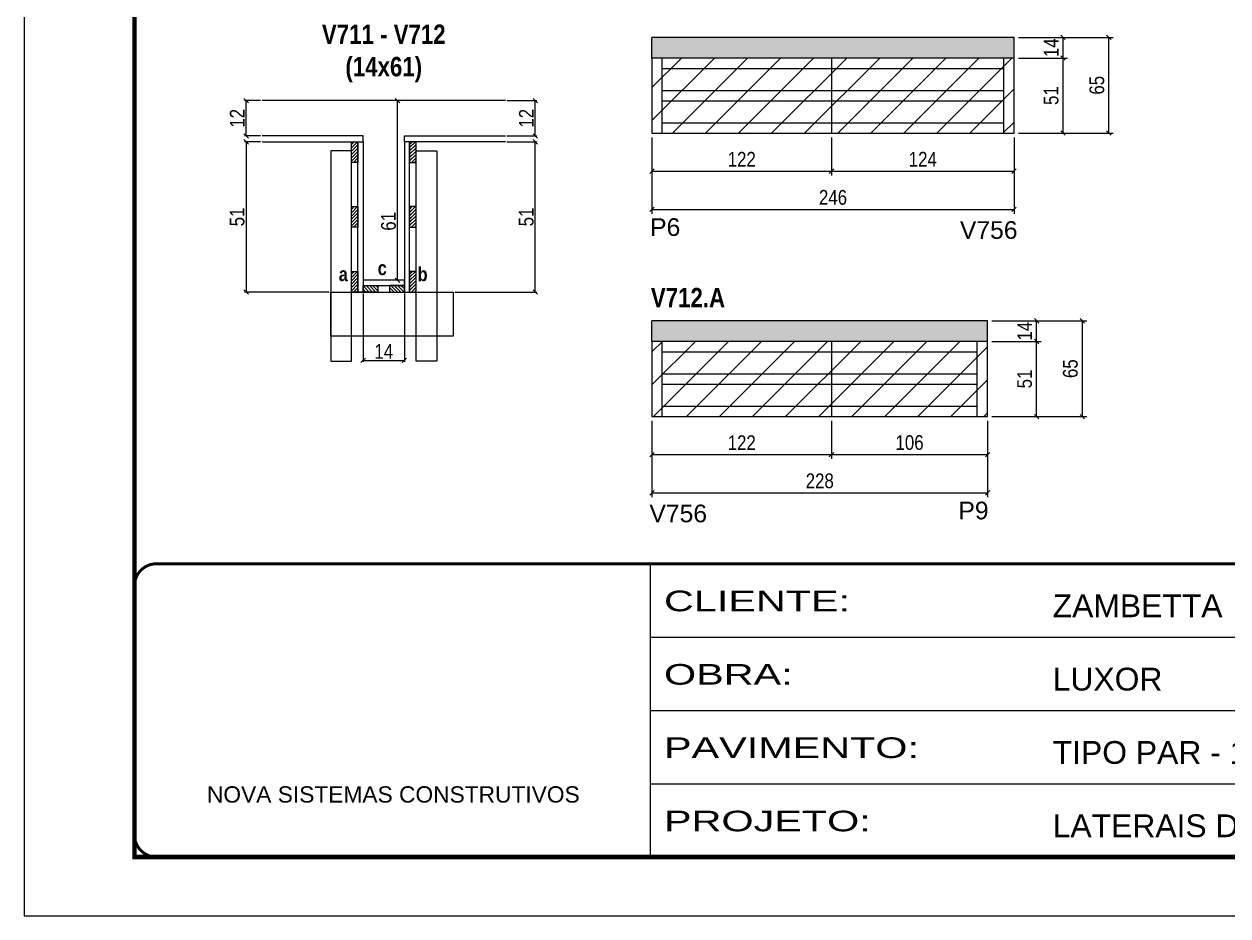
# Model space of a CAD drawing. Extents: x 3309 to 9563, y -2522 to 14608.
# Drawn here: x 8078 to 8896, y 12409 to 13015 of the extents above; entities that cross this region are included whole.
import ezdxf

# ---------------------------------------------------------------- set-up
doc = ezdxf.new("R2010")
doc.units = 0
doc.header["$PDMODE"] = 35
doc.header["$PDSIZE"] = -10
doc.linetypes.add('CONTINUO', pattern=[0])
doc.linetypes.add('DASHED', pattern=[0.75, 0.5, -0.25])
for name, color, linetype in [('5', 5, 'Continuous'), ('COTA', 241, 'Continuous'), ('detalhes', 4, 'Continuous'), ('NOMENCLATURA', 7, 'Continuous'), ('Painéis', 200, 'Continuous'), ('SARR_2.2x7', 40, 'Continuous'), ('SARR_3.5x7', 81, 'Continuous')]:
    doc.layers.add(name, color=color, linetype=linetype)
for name, color, linetype, lineweight in [('CONCRETO', 251, 'Continuous', 25), ('Folhas', 255, 'Continuous', 9), ('Hachura', 251, 'Continuous', 9), ('SARRAFO DE PRESSAO', 251, 'DASHED', 9)]:
    doc.layers.add(name, color=color, linetype=linetype, lineweight=lineweight)
doc.styles.add('ARIAL', font='arial.ttf')
doc.styles.add('COTA TECNICA', font='techl___.ttf', dxfattribs={"height": 10})
doc.styles.add('COTA TECNICA 2X', font='techl___.ttf', dxfattribs={"height": 10})
doc.styles.get("Standard").update_dxf_attribs({"font": 'arial.ttf'})
doc.styles.add('TECNICA', font='techb___.ttf', dxfattribs={"height": 10})
doc.styles.add('Tecnologia', font='')
doc.styles.get('Tecnologia').set_extended_font_data('Forgotten Futurist')
doc.dimstyles.new('PAINEL', dxfattribs={"dimtxt": 10, "dimasz": 3, "dimexe": 3, "dimexo": 3, "dimgap": 3, "dimtad": 1, "dimdec": 1, "dimzin": 12, "dimdsep": 46, "dimtxsty": 'COTA TECNICA', "dimblk1": 'OBLIQUE', "dimblk2": 'OBLIQUE', "dimsah": 1, "dimcen": 0.9, "dimclrd": 4, "dimclre": 4, "dimclrt": 240, "dimadec": 1, "dimazin": 3, "dimtfac": 1, "dimtdec": 1, "dimtmove": 0, "dimatfit": 3, "dimfxl": 1, "dimtolj": 1, "dimtzin": 12, "dimarcsym": 0})
doc.dimstyles.new('SECAO', dxfattribs={"dimscale": 0.333333, "dimtxt": 5, "dimasz": 9, "dimexe": 3, "dimexo": 3, "dimgap": 3, "dimtad": 1, "dimdec": 1, "dimlfac": 0.5, "dimzin": 12, "dimdsep": 46, "dimtxsty": 'COTA TECNICA 2X', "dimblk1": 'OBLIQUE', "dimblk2": 'OBLIQUE', "dimsah": 1, "dimcen": 0.9, "dimclrd": 4, "dimclre": 4, "dimclrt": 240, "dimadec": 1, "dimazin": 3, "dimtfac": 1, "dimtdec": 1, "dimtmove": 0, "dimatfit": 3, "dimfxl": 1, "dimtolj": 1, "dimtzin": 12, "dimarcsym": 0})

# ---------------------------------------------------------------- blocks, each defined once
blk = doc.blocks.new('9999999999')
at = {"color": 30, "linetype": 'CONTINUO'}
for p, q in [((98564.56, 34230.21), (98564.56, 34429.45)), ((98564.56, 34379.64), (99583.98, 34379.64)), ((98564.56, 34329.83), (99487.98, 34329.83)), ((98564.56, 34280.02), (99487.98, 34280.02))]:
    blk.add_line(p, q, dxfattribs=at)
at = {"color": 30, "linetype": 'CONTINUO', "const_width": 2}
blk.add_lwpolyline([(99583.98, 34230.21), (99583.98, 34414.45, 0.414214), (99568.98, 34429.45), (98228.98, 34429.45, 0.414214), (98213.98, 34414.45), (98213.98, 34245.21, 0.414214), (98228.98, 34230.21), (99583.98, 34230.21)], format="xyb", dxfattribs=at)
at = {"layer": 'Folhas'}
blk.add_lwpolyline([(98138.98, 34190.21), (99623.98, 34190.21), (99623.98, 35240.21), (98138.98, 35240.21)], close=True, dxfattribs=at)
at = {"layer": 'Folhas', "color": 30, "const_width": 3}
blk.add_lwpolyline([(98213.98, 34230.21), (99583.98, 34230.21), (99583.98, 35200.21), (98213.98, 35200.21)], close=True, dxfattribs=at)
at = {"color": 7, "linetype": 'Continuous', "ltscale": 5, "style": 'ARIAL'}
for s, height, p in [('ZAMBETTA', 15.483, (98837.68, 34393.13)), ('LUXOR', 15.483, (98837.68, 34343.32)), ('TIPO PAR - 1°ETAPA', 15.4829, (98837.68, 34293.51)), ('NOVA SISTEMAS CONSTRUTIVOS', 11.0592, (98263.19, 34267.21)), ('LATERAIS DE VIGAS', 15.4829, (98837.68, 34243.7))]:
    blk.add_text(s, height=height, dxfattribs=at).set_placement(p)
at = {"layer": 'Folhas', "color": 7, "style": 'Tecnologia', "width": 1.5}
for s, p in [('CLIENTE:', (98573.65, 34397.17)), ('OBRA:', (98573.65, 34347.31)), ('PAVIMENTO:', (98573.65, 34297.5)), ('PROJETO:', (98573.65, 34247.69))]:
    blk.add_text(s, height=14, dxfattribs=at).set_placement(p)
blk = doc.blocks.new('_Oblique')
at = {"color": 0, "linetype": 'ByBlock', "lineweight": -2}
blk.add_line((-0.5, -0.5), (0.5, 0.5), dxfattribs=at)
blk = doc.blocks.new('*D125')
at = {"layer": 'COTA', "color": 4, "lineweight": -2, "transparency": 16777216}
for p, q in [((8504.33, 12938.06), (8504.33, 12886.24)), ((8750.33, 12938.06), (8750.33, 12886.24)), ((8504.33, 12889.24), (8750.33, 12889.24))]:
    blk.add_line(p, q, dxfattribs=at)
at = {"layer": 'Defpoints', "color": 0, "transparency": 16777216}
for p in [(8504.33, 12941.06), (8750.33, 12941.06), (8750.33, 12889.24)]:
    blk.add_point(p, dxfattribs=at)
at = {"layer": 'COTA', "color": 4, "lineweight": -2, "transparency": 16777216, "xscale": 3, "yscale": 3, "zscale": 3, "rotation": 180}
blk.add_blockref('_Oblique', (8504.33, 12889.24), dxfattribs=at)
at = {"layer": 'COTA', "color": 4, "lineweight": -2, "transparency": 16777216, "xscale": 3, "yscale": 3, "zscale": 3}
blk.add_blockref('_Oblique', (8750.33, 12889.24), dxfattribs=at)
at = {"layer": 'COTA', "color": 240, "transparency": 16777216, "insert": (8627.33, 12897.34), "char_height": 10, "attachment_point": 5, "style": 'COTA TECNICA'}
blk.add_mtext('\\A1;246', dxfattribs=at)
blk = doc.blocks.new('*D126')
at = {"layer": 'COTA', "color": 4, "lineweight": -2, "transparency": 16777216}
for p, q in [((8504.33, 12938.06), (8504.33, 12912.22)), ((8626.33, 12938.06), (8626.33, 12912.22)), ((8504.33, 12915.22), (8626.33, 12915.22))]:
    blk.add_line(p, q, dxfattribs=at)
at = {"layer": 'Defpoints', "color": 0, "transparency": 16777216}
for p in [(8504.33, 12941.06), (8626.33, 12941.06), (8626.33, 12915.22)]:
    blk.add_point(p, dxfattribs=at)
at = {"layer": 'COTA', "color": 4, "lineweight": -2, "transparency": 16777216, "xscale": 3, "yscale": 3, "zscale": 3, "rotation": 180}
blk.add_blockref('_Oblique', (8504.33, 12915.22), dxfattribs=at)
at = {"layer": 'COTA', "color": 4, "lineweight": -2, "transparency": 16777216, "xscale": 3, "yscale": 3, "zscale": 3}
blk.add_blockref('_Oblique', (8626.33, 12915.22), dxfattribs=at)
at = {"layer": 'COTA', "color": 240, "transparency": 16777216, "insert": (8565.33, 12923.28), "char_height": 10, "attachment_point": 5, "style": 'COTA TECNICA'}
blk.add_mtext('\\A1;122', dxfattribs=at)
blk = doc.blocks.new('*D127')
at = {"layer": 'COTA', "color": 4, "lineweight": -2, "transparency": 16777216}
for p, q in [((8626.33, 12938.06), (8626.33, 12912.22)), ((8750.33, 12938.06), (8750.33, 12912.22)), ((8626.33, 12915.22), (8750.33, 12915.22))]:
    blk.add_line(p, q, dxfattribs=at)
at = {"layer": 'Defpoints', "color": 0, "transparency": 16777216}
for p in [(8626.33, 12941.06), (8750.33, 12941.06), (8750.33, 12915.22)]:
    blk.add_point(p, dxfattribs=at)
at = {"layer": 'COTA', "color": 4, "lineweight": -2, "transparency": 16777216, "xscale": 3, "yscale": 3, "zscale": 3, "rotation": 180}
blk.add_blockref('_Oblique', (8626.33, 12915.22), dxfattribs=at)
at = {"layer": 'COTA', "color": 4, "lineweight": -2, "transparency": 16777216, "xscale": 3, "yscale": 3, "zscale": 3}
blk.add_blockref('_Oblique', (8750.33, 12915.22), dxfattribs=at)
at = {"layer": 'COTA', "color": 240, "transparency": 16777216, "insert": (8688.33, 12923.3), "char_height": 10, "attachment_point": 5, "style": 'COTA TECNICA'}
blk.add_mtext('\\A1;124', dxfattribs=at)
blk = doc.blocks.new('*D128')
at = {"layer": 'COTA', "color": 4, "lineweight": -2, "transparency": 16777216}
for p, q in [((8753.33, 12992.06), (8786.62, 12992.06)), ((8783.62, 12941.06), (8783.62, 12992.06)), ((8753.33, 12941.06), (8786.62, 12941.06))]:
    blk.add_line(p, q, dxfattribs=at)
at = {"layer": 'Defpoints', "color": 0, "transparency": 16777216}
for p in [(8750.33, 12992.06), (8783.62, 12992.06), (8750.33, 12941.06)]:
    blk.add_point(p, dxfattribs=at)
at = {"layer": 'COTA', "color": 4, "lineweight": -2, "transparency": 16777216, "xscale": 3, "yscale": 3, "zscale": 3}
for p, rotation in [((8783.62, 12992.06), 90), ((8783.62, 12941.06), 270)]:
    blk.add_blockref('_Oblique', p, dxfattribs=dict(at, rotation=rotation))
at = {"layer": 'COTA', "color": 240, "transparency": 16777216, "insert": (8775.51, 12966.56), "char_height": 10, "attachment_point": 5, "rotation": 90, "style": 'COTA TECNICA'}
blk.add_mtext('\\A1;51', dxfattribs=at)
blk = doc.blocks.new('*D129')
at = {"layer": 'COTA', "color": 4, "lineweight": -2, "transparency": 16777216}
for p, q in [((8753.33, 13006.06), (8786.62, 13006.06)), ((8783.62, 12992.06), (8783.62, 13006.06)), ((8753.33, 12992.06), (8786.62, 12992.06))]:
    blk.add_line(p, q, dxfattribs=at)
at = {"layer": 'Defpoints', "color": 0, "transparency": 16777216}
for p in [(8750.33, 13006.06), (8783.62, 13006.06), (8750.33, 12992.06)]:
    blk.add_point(p, dxfattribs=at)
at = {"layer": 'COTA', "color": 4, "lineweight": -2, "transparency": 16777216, "xscale": 3, "yscale": 3, "zscale": 3}
for p, rotation in [((8783.62, 13006.06), 90), ((8783.62, 12992.06), 270)]:
    blk.add_blockref('_Oblique', p, dxfattribs=dict(at, rotation=rotation))
at = {"layer": 'COTA', "color": 240, "transparency": 16777216, "insert": (8775.54, 12999.06), "char_height": 10, "attachment_point": 5, "rotation": 90, "style": 'COTA TECNICA'}
blk.add_mtext('\\A1;14', dxfattribs=at)
blk = doc.blocks.new('*D130')
at = {"layer": 'COTA', "color": 4, "lineweight": -2, "transparency": 16777216}
for p, q in [((8753.33, 13006.06), (8817.7, 13006.06)), ((8814.7, 12941.06), (8814.7, 13006.06)), ((8753.33, 12941.06), (8817.7, 12941.06))]:
    blk.add_line(p, q, dxfattribs=at)
at = {"layer": 'Defpoints', "color": 0, "transparency": 16777216}
for p in [(8750.33, 13006.06), (8814.7, 13006.06), (8750.33, 12941.06)]:
    blk.add_point(p, dxfattribs=at)
at = {"layer": 'COTA', "color": 4, "lineweight": -2, "transparency": 16777216, "xscale": 3, "yscale": 3, "zscale": 3}
for p, rotation in [((8814.7, 13006.06), 90), ((8814.7, 12941.06), 270)]:
    blk.add_blockref('_Oblique', p, dxfattribs=dict(at, rotation=rotation))
at = {"layer": 'COTA', "color": 240, "transparency": 16777216, "insert": (8806.59, 12973.56), "char_height": 10, "attachment_point": 5, "rotation": 90, "style": 'COTA TECNICA'}
blk.add_mtext('\\A1;65', dxfattribs=at)
blk = doc.blocks.new('*D180')
at = {"layer": 'COTA', "color": 4, "lineweight": -2, "transparency": 16777216}
for p, q in [((8238.49, 12935.12), (8227.7, 12935.12)), ((8228.7, 12935.12), (8228.7, 12833.12)), ((8285.18, 12833.12), (8227.7, 12833.12))]:
    blk.add_line(p, q, dxfattribs=at)
at = {"layer": 'Defpoints', "color": 0, "transparency": 16777216}
for p in [(8239.49, 12935.12), (8228.7, 12833.12), (8286.18, 12833.12, 0)]:
    blk.add_point(p, dxfattribs=at)
at = {"layer": 'COTA', "color": 4, "lineweight": -2, "transparency": 16777216, "xscale": 3, "yscale": 3, "zscale": 3}
for p, rotation in [((8228.7, 12935.12), 90), ((8228.7, 12833.12), 270)]:
    blk.add_blockref('_Oblique', p, dxfattribs=dict(at, rotation=rotation))
at = {"layer": 'COTA', "color": 240, "transparency": 16777216, "insert": (8222.59, 12884.12), "char_height": 10, "attachment_point": 5, "rotation": 90, "style": 'COTA TECNICA 2X'}
blk.add_mtext('\\A1;51', dxfattribs=at)
blk = doc.blocks.new('*D181')
at = {"layer": 'COTA', "color": 4, "lineweight": -2, "transparency": 16777216}
for p, q in [((8335.18, 12963.12), (8330.51, 12963.12)), ((8331.51, 12841.12), (8331.51, 12963.12)), ((8335.18, 12841.12), (8330.51, 12841.12))]:
    blk.add_line(p, q, dxfattribs=at)
at = {"layer": 'Defpoints', "color": 0, "transparency": 16777216}
for p in [(8331.51, 12963.12), (8336.18, 12963.12), (8336.18, 12841.12)]:
    blk.add_point(p, dxfattribs=at)
at = {"layer": 'COTA', "color": 4, "lineweight": -2, "transparency": 16777216, "xscale": 3, "yscale": 3, "zscale": 3}
for p, rotation in [((8331.51, 12963.12), 90), ((8331.51, 12841.12), 270)]:
    blk.add_blockref('_Oblique', p, dxfattribs=dict(at, rotation=rotation))
at = {"layer": 'COTA', "color": 240, "transparency": 16777216, "insert": (8325.41, 12881.12), "char_height": 10, "attachment_point": 5, "rotation": 90, "style": 'COTA TECNICA 2X'}
blk.add_mtext('\\A1;61', dxfattribs=at)
blk = doc.blocks.new('*D182')
at = {"layer": 'COTA', "color": 4, "lineweight": -2, "transparency": 16777216}
for p, q in [((8238.49, 12963.12), (8227.7, 12963.12)), ((8228.7, 12939.12), (8228.7, 12963.12)), ((8238.49, 12939.12), (8227.7, 12939.12))]:
    blk.add_line(p, q, dxfattribs=at)
at = {"layer": 'Defpoints', "color": 0, "transparency": 16777216}
for p in [(8228.7, 12963.12), (8239.49, 12963.12), (8239.49, 12939.12)]:
    blk.add_point(p, dxfattribs=at)
at = {"layer": 'COTA', "color": 4, "lineweight": -2, "transparency": 16777216, "xscale": 3, "yscale": 3, "zscale": 3}
for p, rotation in [((8228.7, 12963.12), 90), ((8228.7, 12939.12), 270)]:
    blk.add_blockref('_Oblique', p, dxfattribs=dict(at, rotation=rotation))
at = {"layer": 'COTA', "color": 240, "transparency": 16777216, "insert": (8222.64, 12951.12), "char_height": 10, "attachment_point": 5, "rotation": 90, "style": 'COTA TECNICA 2X'}
blk.add_mtext('\\A1;12', dxfattribs=at)
blk = doc.blocks.new('*D183')
at = {"layer": 'COTA', "color": 4, "lineweight": -2, "transparency": 16777216}
for p, q in [((8308.18, 12832.12), (8308.18, 12785.67)), ((8336.18, 12832.12), (8336.18, 12785.67)), ((8308.18, 12786.67), (8336.18, 12786.67))]:
    blk.add_line(p, q, dxfattribs=at)
at = {"layer": 'Defpoints', "color": 0, "transparency": 16777216}
for p in [(8308.18, 12833.12), (8336.18, 12833.12), (8336.18, 12786.67)]:
    blk.add_point(p, dxfattribs=at)
at = {"layer": 'COTA', "color": 4, "lineweight": -2, "transparency": 16777216, "xscale": 3, "yscale": 3, "zscale": 3, "rotation": 180}
blk.add_blockref('_Oblique', (8308.18, 12786.67), dxfattribs=at)
at = {"layer": 'COTA', "color": 4, "lineweight": -2, "transparency": 16777216, "xscale": 3, "yscale": 3, "zscale": 3}
blk.add_blockref('_Oblique', (8336.18, 12786.67), dxfattribs=at)
at = {"layer": 'COTA', "color": 240, "transparency": 16777216, "insert": (8322.18, 12792.74), "char_height": 10, "attachment_point": 5, "style": 'COTA TECNICA 2X'}
blk.add_mtext('\\A1;14', dxfattribs=at)
blk = doc.blocks.new('*D184')
at = {"layer": 'COTA', "color": 4, "lineweight": -2, "transparency": 16777216}
for p, q in [((8405.88, 12935.12), (8426.11, 12935.12)), ((8425.11, 12833.12), (8425.11, 12935.12)), ((8370.37, 12833.12), (8426.11, 12833.12))]:
    blk.add_line(p, q, dxfattribs=at)
at = {"layer": 'Defpoints', "color": 0, "transparency": 16777216}
for p in [(8404.88, 12935.12), (8425.11, 12935.12), (8369.37, 12833.12)]:
    blk.add_point(p, dxfattribs=at)
at = {"layer": 'COTA', "color": 4, "lineweight": -2, "transparency": 16777216, "xscale": 3, "yscale": 3, "zscale": 3}
for p, rotation in [((8425.11, 12935.12), 90), ((8425.11, 12833.12), 270)]:
    blk.add_blockref('_Oblique', p, dxfattribs=dict(at, rotation=rotation))
at = {"layer": 'COTA', "color": 240, "transparency": 16777216, "insert": (8419, 12884.12), "char_height": 10, "attachment_point": 5, "rotation": 90, "style": 'COTA TECNICA 2X'}
blk.add_mtext('\\A1;51', dxfattribs=at)
blk = doc.blocks.new('*D185')
at = {"layer": 'COTA', "color": 4, "lineweight": -2, "transparency": 16777216}
for p, q in [((8405.88, 12963.12), (8426.11, 12963.12)), ((8425.11, 12939.12), (8425.11, 12963.12)), ((8405.88, 12939.12), (8426.11, 12939.12))]:
    blk.add_line(p, q, dxfattribs=at)
at = {"layer": 'Defpoints', "color": 0, "transparency": 16777216}
for p in [(8404.88, 12963.12), (8425.11, 12963.12), (8404.88, 12939.12)]:
    blk.add_point(p, dxfattribs=at)
at = {"layer": 'COTA', "color": 4, "lineweight": -2, "transparency": 16777216, "xscale": 3, "yscale": 3, "zscale": 3}
for p, rotation in [((8425.11, 12963.12), 90), ((8425.11, 12939.12), 270)]:
    blk.add_blockref('_Oblique', p, dxfattribs=dict(at, rotation=rotation))
at = {"layer": 'COTA', "color": 240, "transparency": 16777216, "insert": (8419.06, 12951.12), "char_height": 10, "attachment_point": 5, "rotation": 90, "style": 'COTA TECNICA 2X'}
blk.add_mtext('\\A1;12', dxfattribs=at)
blk = doc.blocks.new('*D198')
at = {"layer": 'COTA', "color": 4, "lineweight": -2, "transparency": 16777216}
for p, q in [((8504.33, 12745.52), (8504.33, 12693.7)), ((8732.33, 12745.52), (8732.33, 12693.7)), ((8504.33, 12696.7), (8732.33, 12696.7))]:
    blk.add_line(p, q, dxfattribs=at)
at = {"layer": 'Defpoints', "color": 0, "transparency": 16777216}
for p in [(8504.33, 12748.52), (8732.33, 12748.52), (8732.33, 12696.7)]:
    blk.add_point(p, dxfattribs=at)
at = {"layer": 'COTA', "color": 4, "lineweight": -2, "transparency": 16777216, "xscale": 3, "yscale": 3, "zscale": 3, "rotation": 180}
blk.add_blockref('_Oblique', (8504.33, 12696.7), dxfattribs=at)
at = {"layer": 'COTA', "color": 4, "lineweight": -2, "transparency": 16777216, "xscale": 3, "yscale": 3, "zscale": 3}
blk.add_blockref('_Oblique', (8732.33, 12696.7), dxfattribs=at)
at = {"layer": 'COTA', "color": 240, "transparency": 16777216, "insert": (8618.33, 12704.79), "char_height": 10, "attachment_point": 5, "style": 'COTA TECNICA'}
blk.add_mtext('\\A1;228', dxfattribs=at)
blk = doc.blocks.new('*D199')
at = {"layer": 'COTA', "color": 4, "lineweight": -2, "transparency": 16777216}
for p, q in [((8504.33, 12745.52), (8504.33, 12719.69)), ((8626.33, 12745.52), (8626.33, 12719.69)), ((8504.33, 12722.69), (8626.33, 12722.69))]:
    blk.add_line(p, q, dxfattribs=at)
at = {"layer": 'Defpoints', "color": 0, "transparency": 16777216}
for p in [(8504.33, 12748.52), (8626.33, 12748.52), (8626.33, 12722.69)]:
    blk.add_point(p, dxfattribs=at)
at = {"layer": 'COTA', "color": 4, "lineweight": -2, "transparency": 16777216, "xscale": 3, "yscale": 3, "zscale": 3, "rotation": 180}
blk.add_blockref('_Oblique', (8504.33, 12722.69), dxfattribs=at)
at = {"layer": 'COTA', "color": 4, "lineweight": -2, "transparency": 16777216, "xscale": 3, "yscale": 3, "zscale": 3}
blk.add_blockref('_Oblique', (8626.33, 12722.69), dxfattribs=at)
at = {"layer": 'COTA', "color": 240, "transparency": 16777216, "insert": (8565.33, 12730.74), "char_height": 10, "attachment_point": 5, "style": 'COTA TECNICA'}
blk.add_mtext('\\A1;122', dxfattribs=at)
blk = doc.blocks.new('*D200')
at = {"layer": 'COTA', "color": 4, "lineweight": -2, "transparency": 16777216}
for p, q in [((8626.33, 12745.52), (8626.33, 12719.69)), ((8732.33, 12745.52), (8732.33, 12719.69)), ((8626.33, 12722.69), (8732.33, 12722.69))]:
    blk.add_line(p, q, dxfattribs=at)
at = {"layer": 'Defpoints', "color": 0, "transparency": 16777216}
for p in [(8626.33, 12748.52), (8732.33, 12748.52), (8732.33, 12722.69)]:
    blk.add_point(p, dxfattribs=at)
at = {"layer": 'COTA', "color": 4, "lineweight": -2, "transparency": 16777216, "xscale": 3, "yscale": 3, "zscale": 3, "rotation": 180}
blk.add_blockref('_Oblique', (8626.33, 12722.69), dxfattribs=at)
at = {"layer": 'COTA', "color": 4, "lineweight": -2, "transparency": 16777216, "xscale": 3, "yscale": 3, "zscale": 3}
blk.add_blockref('_Oblique', (8732.33, 12722.69), dxfattribs=at)
at = {"layer": 'COTA', "color": 240, "transparency": 16777216, "insert": (8679.33, 12730.79), "char_height": 10, "attachment_point": 5, "style": 'COTA TECNICA'}
blk.add_mtext('\\A1;106', dxfattribs=at)
blk = doc.blocks.new('*D201')
at = {"layer": 'COTA', "color": 4, "lineweight": -2, "transparency": 16777216}
for p, q in [((8735.33, 12799.52), (8768.62, 12799.52)), ((8765.62, 12748.52), (8765.62, 12799.52)), ((8735.33, 12748.52), (8768.62, 12748.52))]:
    blk.add_line(p, q, dxfattribs=at)
at = {"layer": 'Defpoints', "color": 0, "transparency": 16777216}
for p in [(8732.33, 12799.52), (8765.62, 12799.52), (8732.33, 12748.52)]:
    blk.add_point(p, dxfattribs=at)
at = {"layer": 'COTA', "color": 4, "lineweight": -2, "transparency": 16777216, "xscale": 3, "yscale": 3, "zscale": 3}
for p, rotation in [((8765.62, 12799.52), 90), ((8765.62, 12748.52), 270)]:
    blk.add_blockref('_Oblique', p, dxfattribs=dict(at, rotation=rotation))
at = {"layer": 'COTA', "color": 240, "transparency": 16777216, "insert": (8757.51, 12774.02), "char_height": 10, "attachment_point": 5, "rotation": 90, "style": 'COTA TECNICA'}
blk.add_mtext('\\A1;51', dxfattribs=at)
blk = doc.blocks.new('*D202')
at = {"layer": 'COTA', "color": 4, "lineweight": -2, "transparency": 16777216}
for p, q in [((8735.33, 12813.52), (8768.62, 12813.52)), ((8765.62, 12799.52), (8765.62, 12813.52)), ((8735.33, 12799.52), (8768.62, 12799.52))]:
    blk.add_line(p, q, dxfattribs=at)
at = {"layer": 'Defpoints', "color": 0, "transparency": 16777216}
for p in [(8732.33, 12813.52), (8765.62, 12813.52), (8732.33, 12799.52)]:
    blk.add_point(p, dxfattribs=at)
at = {"layer": 'COTA', "color": 4, "lineweight": -2, "transparency": 16777216, "xscale": 3, "yscale": 3, "zscale": 3}
for p, rotation in [((8765.62, 12813.52), 90), ((8765.62, 12799.52), 270)]:
    blk.add_blockref('_Oblique', p, dxfattribs=dict(at, rotation=rotation))
at = {"layer": 'COTA', "color": 240, "transparency": 16777216, "insert": (8757.54, 12806.52), "char_height": 10, "attachment_point": 5, "rotation": 90, "style": 'COTA TECNICA'}
blk.add_mtext('\\A1;14', dxfattribs=at)
blk = doc.blocks.new('*D203')
at = {"layer": 'COTA', "color": 4, "lineweight": -2, "transparency": 16777216}
for p, q in [((8735.33, 12813.52), (8799.7, 12813.52)), ((8796.7, 12748.52), (8796.7, 12813.52)), ((8735.33, 12748.52), (8799.7, 12748.52))]:
    blk.add_line(p, q, dxfattribs=at)
at = {"layer": 'Defpoints', "color": 0, "transparency": 16777216}
for p in [(8732.33, 12813.52), (8796.7, 12813.52), (8732.33, 12748.52)]:
    blk.add_point(p, dxfattribs=at)
at = {"layer": 'COTA', "color": 4, "lineweight": -2, "transparency": 16777216, "xscale": 3, "yscale": 3, "zscale": 3}
for p, rotation in [((8796.7, 12813.52), 90), ((8796.7, 12748.52), 270)]:
    blk.add_blockref('_Oblique', p, dxfattribs=dict(at, rotation=rotation))
at = {"layer": 'COTA', "color": 240, "transparency": 16777216, "insert": (8788.59, 12781.02), "char_height": 10, "attachment_point": 5, "rotation": 90, "style": 'COTA TECNICA'}
blk.add_mtext('\\A1;65', dxfattribs=at)

msp = doc.modelspace()

# ---------------------------------------------------------------- hatches: boundary and pattern name
at = {"layer": 'COTA'}
h = msp.add_hatch(dxfattribs=at)
h.set_pattern_fill('AR-CONC', color=256, scale=0.03)
h.set_pattern_definition([(50, (0, 57.4984), (5.4655401, -0.4781726), [0.5715, -6.2865]), (355, (0, 57.4984), (-1.0573026, 5.7317054), [0.4572, -5.0292175]), (100.451445, (0.4555, 57.4586), (4.4082374, 5.2535326), [0.4857003, -5.3427073]), (46.1842, (0, 59.0224), (8.1323712, -1.2612698), [0.85725, -9.42975]), (96.63556, (0.678, 58.917), (7.122124, 7.4227837), [0.7285507, -8.0140682]), (351.18415, (0, 59.0224), (7.122124, 7.4227837), [0.685799, -7.543792]), (21, (0.762, 58.6414), (4.5484317, -3.067956), [0.5715, -6.2865]), (326, (0.762, 58.6414), (1.8540609, 5.525639), [0.4572, -5.0292]), (71.451445, (1.141, 58.386), (6.4024926, 2.457683), [0.4857003, -5.3426981]), (37.5, (0, 57.4984), (0.0926581, 2.53665117), [0, -4.96824, 0, -5.1054, 0, -5.04825]), (7.5, (0, 57.4984), (2.00458988, 3.00541724), [0, -2.91084, 0, -4.85394, 0, -1.92405]), (327.5, (-1.6993, 57.4984), (4.06771786, -0.17186232), [0, -1.905, 0, -5.9436, 0, -7.8867]), (317.5, (-2.4613, 57.4984), (4.44387544, 0.7627947), [0, -2.4765, 0, -3.94716, 0, -5.6007])])
h.paths.add_polyline_path([(8750.33, 12992.06), (8750.33, 13006.06), (8504.33, 13006.06), (8504.33, 12992.06)])
h = msp.add_hatch(dxfattribs=at)
h.set_pattern_fill('AR-CONC', color=256, scale=0.03)
h.set_pattern_definition([(50, (0, -135.0397), (5.4655401, -0.4781726), [0.5715, -6.2865]), (355, (0, -135.04), (-1.0573026, 5.7317054), [0.4572, -5.0292175]), (100.451445, (0.4555, -135.0796), (4.4082374, 5.2535326), [0.4857003, -5.3427073]), (46.1842, (0, -133.516), (8.1323712, -1.2612698), [0.85725, -9.42975]), (96.63556, (0.678, -133.621), (7.122124, 7.4227837), [0.7285507, -8.0140682]), (351.18415, (0, -133.516), (7.122124, 7.4227837), [0.685799, -7.543792]), (21, (0.762, -133.8967), (4.5484317, -3.067956), [0.5715, -6.2865]), (326, (0.762, -133.897), (1.8540609, 5.525639), [0.4572, -5.0292]), (71.451445, (1.141, -134.1524), (6.4024926, 2.457683), [0.4857003, -5.3426981]), (37.5, (0, -135.0397), (0.0926581, 2.53665117), [0, -4.96824, 0, -5.1054, 0, -5.04825]), (7.5, (0, -135.0397), (2.00458988, 3.00541724), [0, -2.91084, 0, -4.85394, 0, -1.92405]), (327.5, (-1.6993, -135.0397), (4.06771786, -0.17186232), [0, -1.905, 0, -5.9436, 0, -7.8867]), (317.5, (-2.4613, -135.0397), (4.44387544, 0.7627947), [0, -2.4765, 0, -3.94716, 0, -5.6007])])
h.paths.add_polyline_path([(8732.33, 12799.52), (8732.33, 12813.52), (8504.33, 12813.52), (8504.33, 12799.52)])
at = {"layer": 'Hachura', "linetype": 'ByBlock'}
h = msp.add_hatch(dxfattribs=at)
h.set_pattern_fill('ANSI31', color=256, scale=5)
h.paths.add_polyline_path([(8626.33, 12992.06), (8504.33, 12992.06), (8504.33, 12941.06), (8626.33, 12941.06)])
h.paths.add_polyline_path([(8750.33, 12992.06), (8626.33, 12992.06), (8626.33, 12941.06), (8750.33, 12941.06)])
h.paths.add_polyline_path([(9022.91, 12992.06), (8900.91, 12992.06), (8900.91, 12941.06), (9022.91, 12941.06)])
h.paths.add_polyline_path([(9146.91, 12992.06), (9022.91, 12992.06), (9022.91, 12941.06), (9146.91, 12941.06)])
h.paths.add_polyline_path([(9128.91, 12799.52), (9022.91, 12799.52), (9022.91, 12748.52), (9128.91, 12748.52)])
h.paths.add_polyline_path([(9022.91, 12799.52), (8900.91, 12799.52), (8900.91, 12748.52), (9022.91, 12748.52)])
h.paths.add_polyline_path([(8732.33, 12799.52), (8626.33, 12799.52), (8626.33, 12748.52), (8732.33, 12748.52)])
h.paths.add_polyline_path([(8626.33, 12799.52), (8504.33, 12799.52), (8504.33, 12748.52), (8626.33, 12748.52)])
at = {"layer": 'SARR_2.2x7'}
h = msp.add_hatch(dxfattribs=at)
h.set_pattern_fill('ANSI31', color=256, scale=0.5)
h.set_pattern_definition([(45, (-115211.985, -20300.4229), (-1.122532015, 1.122532015), [])])
h.paths.add_polyline_path([(8300.18, 12921.12), (8304.58, 12921.12), (8304.58, 12935.12), (8300.18, 12935.12)])
h = msp.add_hatch(dxfattribs=at)
h.set_pattern_fill('ANSI31', color=256, scale=0.5)
h.set_pattern_definition([(45, (-115221.985, -20300.4229), (-1.122532015, 1.122532015), [])])
h.paths.add_polyline_path([(8344.18, 12921.12), (8339.78, 12921.12), (8339.78, 12935.12), (8344.18, 12935.12)])
h = msp.add_hatch(dxfattribs=at)
h.set_pattern_fill('ANSI31', color=256, scale=0.5)
h.set_pattern_definition([(45, (-115211.985, -20344.4229), (-1.122532015, 1.122532015), [])])
h.paths.add_polyline_path([(8300.18, 12877.12), (8304.58, 12877.12), (8304.58, 12891.12), (8300.18, 12891.12)])
h = msp.add_hatch(dxfattribs=at)
h.set_pattern_fill('ANSI31', color=256, scale=0.5)
h.set_pattern_definition([(45, (-115221.985, -20344.4229), (-1.122532015, 1.122532015), [])])
h.paths.add_polyline_path([(8344.18, 12877.12), (8339.78, 12877.12), (8339.78, 12891.12), (8344.18, 12891.12)])
h = msp.add_hatch(dxfattribs=at)
h.set_pattern_fill('ANSI31', color=256, scale=0.5)
h.set_pattern_definition([(45, (-115211.985, -20388.4229), (-1.122532015, 1.122532015), [])])
h.paths.add_polyline_path([(8300.18, 12833.12), (8304.58, 12833.12), (8304.58, 12847.12), (8300.18, 12847.12)])
h = msp.add_hatch(dxfattribs=at)
h.set_pattern_fill('ANSI31', color=256, scale=0.5)
h.set_pattern_definition([(45, (-115221.985, -20388.4229), (-1.122532015, 1.122532015), [])])
h.paths.add_polyline_path([(8344.18, 12833.12), (8339.78, 12833.12), (8339.78, 12847.12), (8344.18, 12847.12)])
h = msp.add_hatch(dxfattribs=at)
h.set_pattern_fill('ANSI31', color=256, scale=0.5, angle=90)
h.set_pattern_definition([(135, (41543.7234, -110679.054), (-1.122532015, -1.122532015), [])])
h.paths.add_polyline_path([(8318.18, 12833.12), (8318.18, 12837.52), (8308.18, 12837.52), (8308.18, 12833.12)])
h = msp.add_hatch(dxfattribs=at)
h.set_pattern_fill('ANSI31', color=256, scale=0.5, angle=90)
h.set_pattern_definition([(135, (41533.7234, -110679.054), (-1.122532015, -1.122532015), [])])
h.paths.add_polyline_path([(8326.18, 12837.52), (8326.18, 12833.12), (8336.18, 12833.12), (8336.18, 12837.52)])

# ---------------------------------------------------------------- linework, layer by layer
at = {"layer": 'CONCRETO', "linetype": 'Continuous'}
msp.add_line((8404.88, 12963.12), (8239.49, 12963.12), dxfattribs=at)
at = {"layer": 'COTA'}
for p, q in [((8504.33, 12992.06), (8504.33, 13006.06)), ((8750.33, 13006.06), (8504.33, 13006.06)), ((8750.33, 12992.06), (8750.33, 13006.06)), ((8504.33, 12799.52), (8504.33, 12813.52)), ((8732.33, 12813.52), (8504.33, 12813.52)), ((8732.33, 12799.52), (8732.33, 12813.52))]:
    msp.add_line(p, q, dxfattribs=at)
at = {"layer": 'Painéis', "linetype": 'ByBlock'}
for p, q in [((8750.33, 12992.06), (8504.33, 12992.06)), ((8504.33, 12992.06), (8504.33, 12941.06)), ((8626.33, 12992.06), (8626.33, 12941.06)), ((8750.33, 12941.06), (8750.33, 12992.06)), ((8504.33, 12941.06), (8750.33, 12941.06)), ((8732.33, 12799.52), (8504.33, 12799.52)), ((8504.33, 12799.52), (8504.33, 12748.52)), ((8626.33, 12799.52), (8626.33, 12748.52)), ((8732.33, 12748.52), (8732.33, 12799.52)), ((8504.33, 12748.52), (8732.33, 12748.52))]:
    msp.add_line(p, q, dxfattribs=at)
at = {"layer": 'Painéis', "linetype": 'Continuous'}
for points in [[(8239.49, 12935.12), (8308.18, 12935.12), (8308.18, 12939.12), (8239.49, 12939.12)], [(8404.88, 12935.12), (8336.18, 12935.12), (8336.18, 12939.12), (8404.88, 12939.12)]]:
    msp.add_lwpolyline(points, dxfattribs=at)
for points in [[(8304.58, 12833.12), (8304.58, 12935.12), (8308.18, 12935.12), (8308.18, 12833.12)], [(8339.78, 12833.12), (8339.78, 12935.12), (8336.18, 12935.12), (8336.18, 12833.12)], [(8336.18, 12841.12), (8308.18, 12841.12), (8308.18, 12837.52), (8336.18, 12837.52)]]:
    msp.add_lwpolyline(points, close=True, dxfattribs=at)
at = {"layer": 'SARR_2.2x7', "linetype": 'Continuous'}
for p, q in [((8511.33, 12941.06), (8511.33, 12992.06)), ((8743.33, 12941.06), (8743.33, 12992.06)), ((8511.33, 12985.06), (8626.33, 12985.06)), ((8626.33, 12985.06), (8743.33, 12985.06)), ((8511.33, 12970.08), (8626.33, 12970.08)), ((8626.33, 12970.08), (8743.33, 12970.08)), ((8511.33, 12963.08), (8626.33, 12963.08)), ((8626.33, 12963.08), (8743.33, 12963.08)), ((8511.33, 12948.06), (8626.33, 12948.06)), ((8626.33, 12948.06), (8743.33, 12948.06)), ((8511.33, 12748.52), (8511.33, 12799.52)), ((8725.33, 12748.52), (8725.33, 12799.52)), ((8511.33, 12792.52), (8626.33, 12792.52)), ((8626.33, 12792.52), (8725.33, 12792.52)), ((8511.33, 12777.54), (8626.33, 12777.54)), ((8626.33, 12777.54), (8725.33, 12777.54)), ((8511.33, 12770.54), (8626.33, 12770.54)), ((8626.33, 12770.54), (8725.33, 12770.54)), ((8511.33, 12755.52), (8626.33, 12755.52)), ((8626.33, 12755.52), (8725.33, 12755.52))]:
    msp.add_line(p, q, dxfattribs=at)
at = {"layer": 'SARR_2.2x7'}
for points in [[(8304.58, 12935.12), (8304.58, 12921.12), (8300.18, 12921.12), (8300.18, 12935.12)], [(8339.78, 12935.12), (8339.78, 12921.12), (8344.18, 12921.12), (8344.18, 12935.12)], [(8304.58, 12891.12), (8304.58, 12877.12), (8300.18, 12877.12), (8300.18, 12891.12)], [(8339.78, 12891.12), (8339.78, 12877.12), (8344.18, 12877.12), (8344.18, 12891.12)], [(8304.58, 12847.12), (8304.58, 12833.12), (8300.18, 12833.12), (8300.18, 12847.12)], [(8339.78, 12847.12), (8339.78, 12833.12), (8344.18, 12833.12), (8344.18, 12847.12)], [(8308.18, 12837.52), (8318.18, 12837.52), (8318.18, 12833.12), (8308.18, 12833.12)], [(8336.18, 12837.52), (8326.18, 12837.52), (8326.18, 12833.12), (8336.18, 12833.12)]]:
    msp.add_lwpolyline(points, close=True, dxfattribs=at)
at = {"layer": 'SARR_3.5x7'}
for points in [[(8300.18, 12929.12), (8286.18, 12929.12), (8286.18, 12786.14), (8300.18, 12786.14)], [(8344.18, 12929.12), (8358.18, 12929.12), (8358.18, 12786.14), (8344.18, 12786.14)], [(8286.18, 12833.12), (8369.37, 12833.12), (8369.37, 12803.02), (8286.18, 12803.02)]]:
    msp.add_lwpolyline(points, close=True, dxfattribs=at)

# ---------------------------------------------------------------- block references
at = {"layer": 'SARRAFO DE PRESSAO', "color": 6, "linetype": 'ByBlock'}
msp.add_blockref('9999999999', (-90061.11, -21780.92), dxfattribs=at)

# ---------------------------------------------------------------- texts
at = {"layer": '5', "linetype": 'Continuous'}
for s, rotation, p in [('P6', 0.00004, (8503.11, 12871.22)), ('V756', 0.00004, (8713.53, 12869.22)), ('V756', 359.99996, (8502.64, 12676.69)), ('P9', 359.99996, (8712.52, 12678.69))]:
    msp.add_text(s, height=12, rotation=rotation, dxfattribs=at).set_placement(p)
at = {"layer": 'detalhes', "style": 'TECNICA'}
for s, p in [('a', (8291.66, 12840.48)), ('c', (8318.1, 12844.59)), ('b', (8345.23, 12840.47))]:
    msp.add_text(s, height=9.6, dxfattribs=at).set_placement(p)
at = {"layer": 'NOMENCLATURA', "style": 'TECNICA'}
msp.add_text('V712.A', height=13.2, dxfattribs=at).set_placement((8503.61, 12822.71))
at = {"layer": 'NOMENCLATURA', "insert": (8322.18, 13014.81), "char_height": 13.2, "attachment_point": 2, "style": 'TECNICA'}
msp.add_mtext_dynamic_manual_height_columns('V711 - V712\\P(14x61)', width=300.2766, gutter_width=1, heights=[0], dxfattribs=at)

# ---------------------------------------------------------------- dimensions: what is measured, and where the dimension line sits
at = {"layer": 'COTA'}
for base, p1, p2, dimstyle, picture, middle in [((8783.62, 13006.06), (8750.33, 12992.06), (8750.33, 13006.06), 'PAINEL', '*D129', (8783.62, 12999.06)), ((8331.51, 12963.12), (8336.18, 12841.12), (8336.18, 12963.12), 'SECAO', '*D181', (8331.51, 12881.12)), ((8765.62, 12813.52), (8732.33, 12799.52), (8732.33, 12813.52), 'PAINEL', '*D202', (8765.62, 12806.52))]:
    dim = msp.add_linear_dim(base=base, p1=p1, p2=p2, angle=90, dimstyle=dimstyle, dxfattribs=at)
    dim.commit()
    dim.dimension.update_dxf_attribs({"geometry": picture, "text_midpoint": middle, "dimtype": 160})
for base, p1, p2, angle, dimstyle, picture, middle in [((8814.7, 13006.06), (8750.33, 12941.06), (8750.33, 13006.06), 90, 'PAINEL', '*D130', (8806.59, 12973.56)), ((8783.62, 12992.06), (8750.33, 12941.06), (8750.33, 12992.06), 90, 'PAINEL', '*D128', (8775.51, 12966.56)), ((8228.7, 12963.12), (8239.49, 12939.12), (8239.49, 12963.12), 90, 'SECAO', '*D182', (8222.64, 12951.12)), ((8425.11, 12963.12), (8404.88, 12939.12), (8404.88, 12963.12), 90, 'SECAO', '*D185', (8419.06, 12951.12)), ((8228.7, 12833.12), (8239.49, 12935.12), (8286.18, 12833.12), 90, 'SECAO', '*D180', (8222.59, 12884.12)), ((8425.11, 12935.12), (8369.37, 12833.12), (8404.88, 12935.12), 90, 'SECAO', '*D184', (8419, 12884.12)), ((8750.33, 12889.24), (8504.33, 12941.06), (8750.33, 12941.06), 180, 'PAINEL', '*D125', (8627.33, 12897.34)), ((8796.7, 12813.52), (8732.33, 12748.52), (8732.33, 12813.52), 90, 'PAINEL', '*D203', (8788.59, 12781.02)), ((8765.62, 12799.52), (8732.33, 12748.52), (8732.33, 12799.52), 90, 'PAINEL', '*D201', (8757.51, 12774.02)), ((8732.33, 12696.7), (8504.33, 12748.52), (8732.33, 12748.52), 180, 'PAINEL', '*D198', (8618.33, 12704.79))]:
    dim = msp.add_linear_dim(base=base, p1=p1, p2=p2, angle=angle, dimstyle=dimstyle, dxfattribs=at)
    dim.commit()
    dim.dimension.update_dxf_attribs({"geometry": picture, "text_midpoint": middle})
for base, p1, p2, dimstyle, picture, middle in [((8626.33, 12915.22), (8504.33, 12941.06), (8626.33, 12941.06), 'PAINEL', '*D126', (8565.33, 12923.28)), ((8336.18, 12786.67), (8308.18, 12833.12), (8336.18, 12833.12), 'SECAO', '*D183', (8322.18, 12792.74)), ((8626.33, 12722.69), (8504.33, 12748.52), (8626.33, 12748.52), 'PAINEL', '*D199', (8565.33, 12730.74))]:
    dim = msp.add_linear_dim(base=base, p1=p1, p2=p2, dimstyle=dimstyle, dxfattribs=at)
    dim.commit()
    dim.dimension.update_dxf_attribs({"geometry": picture, "text_midpoint": middle})
for base, p1, p2, picture, middle in [((8750.33, 12915.22), (8626.33, 12941.06), (8750.33, 12941.06), '*D127', (8688.33, 12923.3)), ((8732.33, 12722.69), (8626.33, 12748.52), (8732.33, 12748.52), '*D200', (8679.33, 12730.79))]:
    dim = msp.add_linear_dim(base=base, p1=p1, p2=p2, dimstyle='PAINEL', override={"dimtmove": 1}, dxfattribs=at)
    dim.commit()
    dim.dimension.update_dxf_attribs({"geometry": picture, "text_midpoint": middle})

doc.saveas('drawing.dxf')
